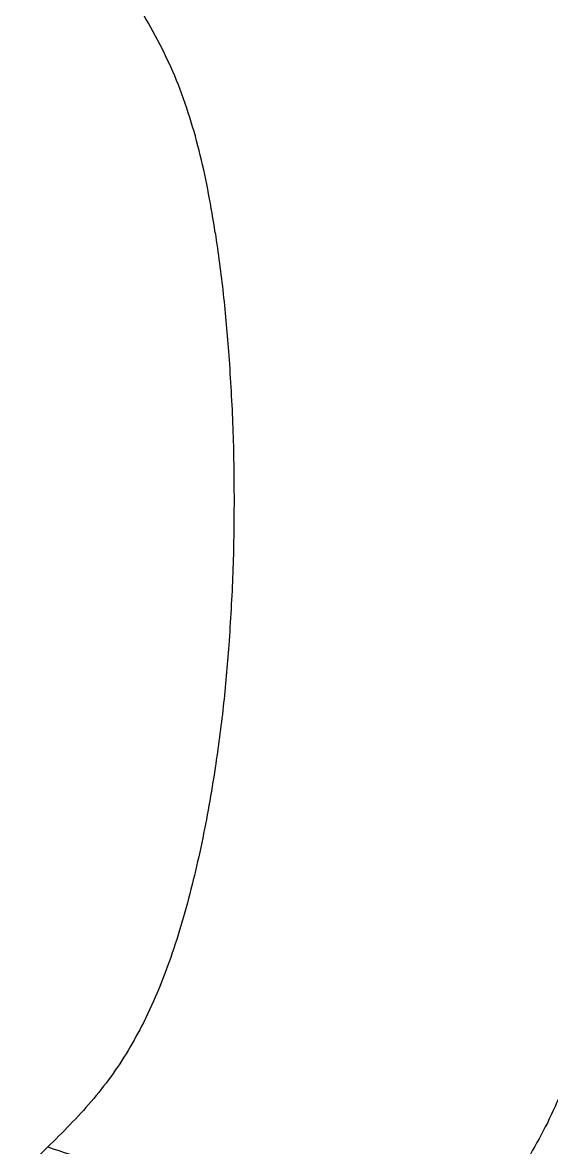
# Model space of a CAD drawing. Header units: inches. Extents: x 2 to 87, y 6 to 129.
# Drawn here: x 66.16 to 73.29, y 56.81 to 71.96 of the extents above; entities that cross this region are included whole.
import ezdxf

# ---------------------------------------------------------------- set-up
doc = ezdxf.new("R2010")
doc.units = ezdxf.units.IN
doc.header["$MEASUREMENT"] = 0
doc.layers.add('1', color=4, linetype='Continuous')

# ---------------------------------------------------------------- blocks, each defined once
blk = doc.blocks.new('2026 STRIDE')
at = {"layer": '1', "color": 3}
for points, knots in [([(65.684, 50.549), (65.599, 50.705), (65.429, 51.017), (65.122, 51.452), (64.784, 51.86), (64.42, 52.245), (64.17, 52.491), (64.045, 52.614)], [0, 0, 0, 0, 0.19997, 0.399949, 0.599944, 0.799965, 1, 1, 1, 1]), ([(66.424, 48.017), (66.396, 48.192), (66.34, 48.542), (66.228, 49.062), (66.087, 49.573), (65.912, 50.073), (65.76, 50.391), (65.684, 50.549)], [0, 0, 0, 0, 0.200026, 0.40004, 0.600041, 0.800026, 1, 1, 1, 1]), ([(66.424, 48.017), (66.463, 47.743), (66.54, 47.195), (66.585, 46.643), (66.608, 46.366)], [0, 0, 0, 0, 0.499996, 1, 1, 1, 1]), ([(66.608, 46.366), (66.628, 46.041), (66.67, 45.392), (66.675, 44.74), (66.678, 44.414)], [0, 0, 0, 0, 0.499998, 1, 1, 1, 1]), ([(66.678, 44.414), (66.675, 44.088), (66.67, 43.436), (66.628, 42.787), (66.608, 42.462)], [0, 0, 0, 0, 0.500002, 1, 1, 1, 1]), ([(66.608, 42.462), (66.585, 42.185), (66.54, 41.633), (66.463, 41.085), (66.424, 40.811)], [0, 0, 0, 0, 0.500004, 1, 1, 1, 1]), ([(66.424, 40.811), (66.397, 40.642), (66.343, 40.303), (66.244, 39.799), (66.131, 39.299), (66.001, 38.804), (65.849, 38.316), (65.674, 37.837), (65.529, 37.53), (65.456, 37.377)], [0, 0, 0, 0, 0.1428669, 0.2857327, 0.4285966, 0.5714586, 0.7143161, 0.8571642, 1, 1, 1, 1]), ([(71.994, 40.325), (71.967, 40.126), (71.914, 39.73), (71.818, 39.145), (71.71, 38.571), (71.587, 38.013), (71.448, 37.475), (71.289, 36.962), (71.112, 36.478), (70.97, 36.175), (70.9, 36.026)], [0, 0, 0, 0, 0.1347419, 0.2673153, 0.3979089, 0.5261015, 0.6511316, 0.7721625, 0.8885373, 1, 1, 1, 1]), ([(65.456, 37.377), (65.39, 37.252), (65.256, 37), (65.02, 36.646), (64.756, 36.312), (64.468, 36), (64.268, 35.802), (64.167, 35.703)], [0, 0, 0, 0, 0.199987, 0.399976, 0.599956, 0.799971, 1, 1, 1, 1]), ([(70.9, 36.026), (70.826, 35.885), (70.681, 35.608), (70.427, 35.224), (70.156, 34.868), (69.966, 34.642), (69.871, 34.53)], [0, 0, 0, 0, 0.259915, 0.510671, 0.75585, 1, 1, 1, 1]), ([(63.029, 34.582), (63.218, 34.768), (63.596, 35.14), (63.977, 35.516), (64.167, 35.703)], [0, 0, 0, 0, 0.5, 1, 1, 1, 1]), ([(64.167, 35.703), (64.364, 35.638), (64.756, 35.506), (65.35, 35.323), (65.9, 35.171), (66.403, 35.046), (66.853, 34.944), (67.294, 34.854), (67.718, 34.776), (68.118, 34.71), (68.486, 34.655), (68.816, 34.612), (69.104, 34.58), (69.349, 34.557), (69.552, 34.542), (69.722, 34.534), (69.822, 34.531), (69.871, 34.53)], [0, 0, 0, 0, 0.094659, 0.188591, 0.283162, 0.354422, 0.425398, 0.495325, 0.563335, 0.628608, 0.690503, 0.748701, 0.803298, 0.854827, 0.904156, 0.952259, 1, 1, 1, 1])]:
    blk.add_open_spline(points, degree=3, knots=knots, dxfattribs=at)

msp = doc.modelspace()

# ---------------------------------------------------------------- block references
msp.add_blockref('2026 STRIDE', (2.333, 21.11))

doc.saveas('drawing.dxf')
